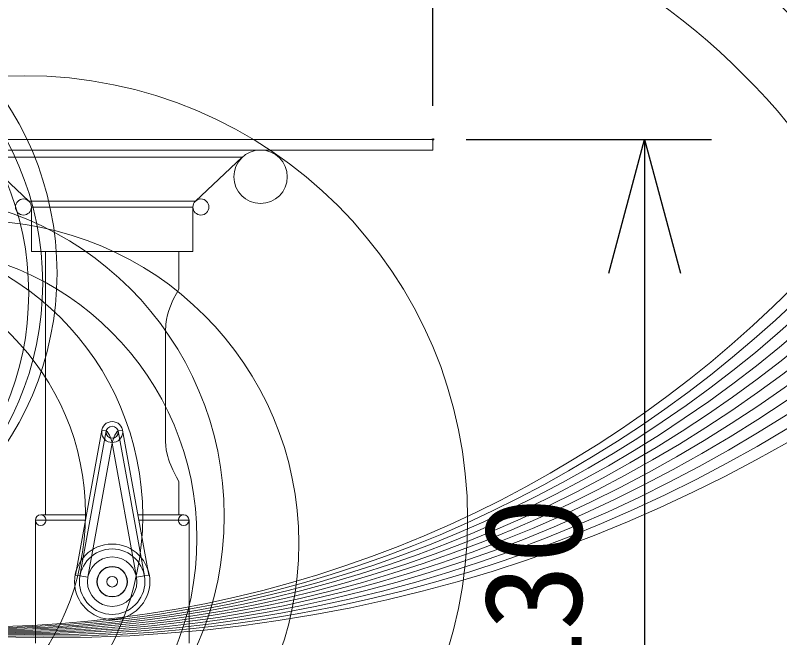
# Model space of a CAD drawing. Units: millimetres, scale not verified. Extents: x -126 to 67, y -74 to 96.
# Drawn here: x 7.43 to 21.73, y 30.34 to 41.98 of the extents above; entities that cross this region are included whole.
import ezdxf
from ezdxf.enums import TextEntityAlignment as Align

# ---------------------------------------------------------------- set-up
doc = ezdxf.new("R2010")
doc.units = ezdxf.units.MM
doc.header["$LTSCALE"] = 0.125
doc.header["$PDMODE"] = 32
doc.header["$PDSIZE"] = 0.025
for name, color, linetype in [('0-0_0', 7, 'Continuous'), ('0-1_DEFPOINTS', 7, 'Continuous'), ('0-6_SUNPO', 7, 'Continuous')]:
    doc.layers.add(name, color=color, linetype=linetype)
doc.layers.add('0-5_GAIKEI', color=1, linetype='Continuous', lineweight=18)
doc.styles.add('ＭＳ ゴシック', font='')
doc.styles.get('ＭＳ ゴシック').set_extended_font_data('MS Gothic')

# ---------------------------------------------------------------- blocks, each defined once
blk = doc.blocks.new('_OPEN30')
at = {"layer": '0-0_0'}
blk.add_line((0, 0), (-1, 0), dxfattribs=at)
blk.add_lwpolyline([(-1, 0.26795), (0, 0), (-1, -0.26795)], dxfattribs=at)
blk = doc.blocks.new('X7')
at = {"layer": '0-6_SUNPO', "style": 'ＭＳ ゴシック'}
blk.add_text('φ', height=1.833, dxfattribs=at).set_placement((-110.5908, 357.6872), align=Align.BOTTOM_LEFT)
at = {"layer": '0-6_SUNPO', "style": 'ＭＳ ゴシック', "width": 0.6}
blk.add_text('120', height=1.833, dxfattribs=at).set_placement((-108.4479, 357.6872), align=Align.BOTTOM_LEFT)
blk = doc.blocks.new('D3')
at = {"layer": '0-1_DEFPOINTS'}
for p in [(-101.3051, 357.0622), (-113.3051, 353.5267), (-101.3051, 353.5267)]:
    blk.add_point(p, dxfattribs=at)
at = {"layer": '0-6_SUNPO'}
for p, q in [((-113.3051, 354.1517), (-113.3051, 358.3122)), ((-101.3051, 354.1517), (-101.3051, 358.3122)), ((-110.8051, 357.0622), (-103.8051, 357.0622))]:
    blk.add_line(p, q, dxfattribs=at)
blk.add_blockref('X7', (0, 0), dxfattribs=at)
at = {"layer": '0-6_SUNPO', "xscale": 2.5, "yscale": 2.5, "rotation": 180}
blk.add_blockref('_OPEN30', (-113.3051, 357.0622), dxfattribs=at)
at = {"layer": '0-6_SUNPO', "xscale": 2.5, "yscale": 2.5}
blk.add_blockref('_OPEN30', (-101.3051, 357.0622), dxfattribs=at)
blk = doc.blocks.new('D4')
at = {"layer": '0-1_DEFPOINTS'}
for p in [(-101.3051, 353.5267), (-98.6046, 340.4767), (-97.3457, 340.4767)]:
    blk.add_point(p, dxfattribs=at)
at = {"layer": '0-6_SUNPO'}
for p, q in [((-100.6801, 353.5267), (-96.0957, 353.5267)), ((-97.3457, 351.0267), (-97.3457, 342.9767)), ((-97.9796, 340.4767), (-96.0957, 340.4767))]:
    blk.add_line(p, q, dxfattribs=at)
at = {"layer": '0-6_SUNPO', "xscale": 2.5, "yscale": 2.5}
for p, rotation in [((-97.3457, 353.5267), 90), ((-97.3457, 340.4767), 270)]:
    blk.add_blockref('_OPEN30', p, dxfattribs=dict(at, rotation=rotation))
at = {"layer": '0-6_SUNPO', "style": 'ＭＳ ゴシック'}
blk.add_text('130', height=1.833, rotation=90, dxfattribs=at).set_placement((-97.9707, 343.0907), align=Align.BOTTOM_LEFT)

msp = doc.modelspace()

# ---------------------------------------------------------------- linework, layer by layer
at = {"layer": '0-5_GAIKEI', "color": 7}
for p, q in [((3.2443, 39.6613), (15.2443, 39.6613)), ((15.2443, 39.6613), (15.2443, 39.4613)), ((3.2443, 39.4613), (15.2443, 39.4613)), ((7.6873, 38.5058), (6.8095, 39.3266)), ((10.8013, 38.5058), (11.6791, 39.3266)), ((7.7348, 38.3962), (7.7348, 37.5613)), ((10.7537, 38.3962), (10.7537, 37.5613)), ((7.7348, 37.5613), (10.7537, 37.5613)), ((7.9943, 37.5613), (7.9943, 32.6363)), ((10.4943, 37.5613), (10.4943, 36.8613)), ((10.2443, 34.0113), (10.2443, 36.1113)), ((10.4943, 33.2613), (10.4943, 32.6363)), ((7.9068, 32.6363), (8.7635, 32.6363)), ((9.725, 32.6363), (10.5818, 32.6363)), ((7.8068, 32.5363), (7.8068, 30.2363)), ((10.6818, 32.5363), (10.6818, 30.2363))]:
    msp.add_line(p, q, dxfattribs=at)
at = {"layer": '0-5_GAIKEI'}
for p, q in [((6.8095, 39.3266), (11.6791, 39.3266)), ((7.6873, 38.5058), (10.8013, 38.5058)), ((7.7348, 38.3962), (10.7537, 38.3962)), ((8.5592, 31.5107), (9.0512, 34.2214)), ((9.3544, 34.2063), (9.4374, 34.2214)), ((9.3544, 34.2063), (9.8464, 31.4956)), ((9.4374, 34.2214), (9.9293, 31.5107)), ((8.7892, 31.4689), (9.2443, 33.9766)), ((9.2443, 33.9766), (9.6994, 31.4689)), ((7.8068, 32.5363), (8.7454, 32.5363)), ((9.7432, 32.5363), (10.6818, 32.5363)), ((8.6421, 31.4956), (8.5592, 31.5107)), ((8.6421, 31.4956), (8.7892, 31.4689)), ((9.8464, 31.4956), (9.6994, 31.4689)), ((9.8464, 31.4956), (9.9293, 31.5107))]:
    msp.add_line(p, q, dxfattribs=at)
at = {"layer": '0-5_GAIKEI', "color": 7}
for points in [[(10.4943, 36.8613), (10.446, 36.7779), (10.3941, 36.6788), (10.3661, 36.6198), (10.3337, 36.5436), (10.3037, 36.4613), (10.2794, 36.3786), (10.2605, 36.292), (10.2535, 36.2476), (10.2484, 36.2025), (10.2453, 36.157), (10.2443, 36.1113)], [(10.2443, 34.0113), (10.2475, 33.9309), (10.2569, 33.8516), (10.272, 33.7744), (10.2843, 33.7256), (10.2983, 33.6781), (10.3178, 33.6209), (10.3388, 33.5664), (10.3764, 33.4805), (10.4016, 33.4287), (10.448, 33.3412), (10.4943, 33.2613)]]:
    msp.add_lwpolyline(points, dxfattribs=at)
at = {"layer": '0-5_GAIKEI'}
for points in [[(8.6421, 31.4956), (9.1341, 34.2063), (9.0512, 34.2214)], [(9.2443, 33.9766), (9.2369, 34.007), (9.218, 34.0675), (9.1927, 34.1249), (9.1711, 34.1627), (9.1498, 34.1933), (9.1388, 34.2055), (9.1363, 34.2069), (9.1354, 34.207), (9.1341, 34.2063)], [(9.2443, 33.9766), (9.2516, 34.007), (9.2706, 34.0675), (9.2958, 34.1249), (9.3174, 34.1627), (9.3387, 34.1933), (9.3498, 34.2055), (9.3522, 34.2069), (9.3532, 34.207), (9.3544, 34.2063)]]:
    msp.add_lwpolyline(points, dxfattribs=at)
for centre, radius in [((8.1544, 57.9053), 27.5655), ((7.9605, 57.181), 26.8157), ((7.7783, 56.5004), 26.1111), ((7.6066, 55.8597), 25.4478), ((7.4446, 55.2553), 24.8221), ((7.2914, 54.6844), 24.2309), ((7.1464, 54.144), 23.6715), ((7.0088, 53.6318), 23.1412), ((6.8782, 53.1457), 22.6378), ((6.7539, 52.6836), 22.1593), ((6.6356, 52.2438), 21.7038), ((33.0622, 32.1219), 33.7656), ((12.6213, 32.4568), 13.3219), ((11.9646, 31.7795), 12.8587), ((2.3514, 37.1583), 5.861), ((2.2853, 36.967), 5.6586), ((2.2203, 36.782), 5.4625), ((7.5966, 32.5568), 8.2963), ((5.3213, 32.615), 6.0202), ((6.705, 32.1044), 6.0313), ((4.5603, 32.6104), 5.255), ((5.376, 32.1988), 5.4547), ((4.0225, 32.6584), 4.7207), ((9.2443, 34.1863), 0.1962), ((9.2443, 34.1816), 0.1129), ((-12.8234, -20.5737), 53.6688), ((9.2443, 31.3863), 0.705), ((-4.7944, 9.1855), 22.8455), ((9.2443, 31.3863), 0.612), ((9.2443, 31.3863), 0.4626), ((-2.5088, 17.4706), 14.251), ((-1.9422, 17.5237), 14.2033), ((-1.01, 21.5287), 10.0912), ((2.9457, 25.593), 6.0313), ((9.2443, 31.3863), 0.285), ((9.2443, 31.3863), 0.28), ((-1.38, 21.4234), 10.1402), ((9.2443, 31.3863), 0.1)]:
    msp.add_circle(centre, radius, dxfattribs=at)
at = {"layer": '0-5_GAIKEI', "color": 7}
for centre, radius in [((12.0205, 38.9613), 0.5), ((7.5848, 38.3962), 0.15), ((10.9037, 38.3962), 0.15), ((7.9068, 32.5363), 0.1), ((10.5818, 32.5363), 0.1)]:
    msp.add_circle(centre, radius, dxfattribs=at)

# ---------------------------------------------------------------- block references
at = {"layer": '0-6_SUNPO'}
for name in ['D3', 'D4']:
    msp.add_blockref(name, (116.5493, -313.8654), dxfattribs=at)

doc.saveas('drawing.dxf')
